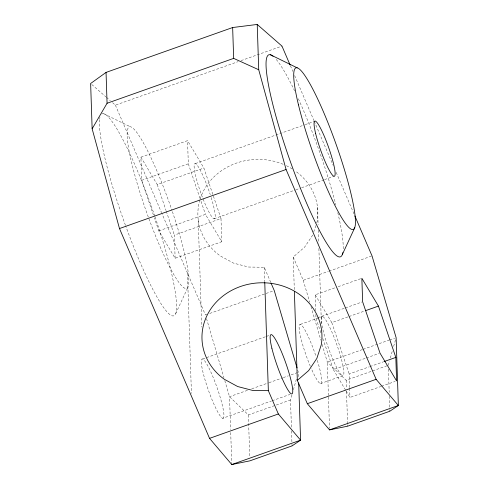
<?xml version="1.0" encoding="UTF-8"?>
<svg xmlns="http://www.w3.org/2000/svg" width="489" height="489" viewBox="0 0 489 489"><rect width="100%" height="100%" fill="white"/><g stroke="black" fill="none" stroke-linecap="round" stroke-linejoin="round"><path stroke-width="0.37" stroke-dasharray="2.44 1.83" d="M291.413 427.08L290.515 399.978L291.957 394.88M293.394 389.776L296.481 378.847M388.297 365.314L389.531 360.943M390.35 358.027L392.41 350.741M393.645 346.371L395.497 339.812M313.755 231.92L315.79 225.667M316.695 222.886L317.147 221.499A60.006 54.114 -1.9 0 0 295.533 171.144M175.704 313.645L188.155 286.792M312.728 235.081L304.568 247.189L293.229 257.006L294.317 289.763M112.58 102.696L115.398 105.153L238.18 61.632M241.053 60.612L281.982 46.1M153.405 214.995L141.676 180.337L140.905 157.183L187.55 140.649L203.889 168.039L213.18 195.472M141.676 180.337L188.32 163.803L187.55 140.649M195.313 163.583L304.482 124.884M305.197 124.628L314.537 121.315M140.905 157.183L157.25 184.573L203.889 168.039M158.784 230.881L205.429 214.347L221.768 241.731L175.123 258.265L158.784 230.881L154.383 217.88M214.005 218.797L295.16 190.032M295.882 189.775L300.906 187.99M301.627 187.739L323.889 179.848M324.61 179.591L333.944 176.278M175.123 258.265L174.359 235.111L220.997 218.577L213.424 196.193M206.884 314.458L205.447 314.965L161.859 213.406M209.75 313.443L273.54 290.827M293.229 257.006L303.229 280.301L328.315 271.413M329.03 271.157L371.316 256.169M315.741 310.741L315.209 294.818L335.301 287.691M338.174 286.676L361.139 278.534M320.888 332.783L315.992 318.327L344.696 308.149M345.411 307.899L361.915 302.043M202.611 359.024L265.686 336.664M266.401 336.414L269.268 335.393M300.393 324.36L322.557 316.505M315.209 294.818L331.805 322.624L348.309 316.774M349.024 316.517L364.097 311.175M247.446 390.332L229.53 396.683L230.619 429.47M251.743 388.804L268.229 382.96M268.95 382.71L282.563 377.881M283.284 377.624L288.302 375.845M291.169 374.831L297.618 372.545M362.428 349.568L327.306 362.019L328.443 396.334M363.144 349.317L388.944 340.167M389.66 339.916L394.678 338.137M322.844 338.565L333.364 369.647L365.656 358.199M366.371 357.942L379.287 353.364M222.672 418.284A31.43 4.511 70.5 0 0 212.195 375.081A31.43 4.511 70.5 0 0 203.063 372.6A31.43 4.511 70.5 0 0 222.672 418.284L271.407 401.004M272.128 400.754L290.044 394.397M320.454 383.62L342.612 375.766A31.43 4.511 70.5 0 0 332.135 332.563A31.43 4.511 70.5 0 0 323.003 330.081A31.43 4.511 70.5 0 0 342.612 375.766M349.629 387.594L349.177 373.944L369.268 366.823M369.984 366.567L383.62 361.732M224.799 380.631L229.53 396.683L248.363 414.923L290.515 399.978M322.147 344.507L327.306 362.019L346.145 380.259L387.581 365.57M346.096 390.986L349.953 397.453L380.809 386.518M381.53 386.261L395.161 381.426M270.729 282.355L264.256 267.275L248.595 267.031L233.571 263.143L220.197 255.863A60.006 54.114 -1.9 0 1 199.964 199.677M103.833 113.803L130.661 126.92M91.761 84.487L105.832 96.791M106.394 97.28L110.331 100.728M333.364 369.647L345.711 390.338M290.411 65.752L292.819 71.363M294.629 75.575L313.907 120.483M314.207 121.186L333.18 165.392M336.194 172.409L353.963 213.809M115.398 105.153L161.559 212.709M331.805 322.624L349.177 373.944M188.32 163.803L200.05 198.461M201.028 201.346L205.429 214.347M157.25 184.573L166.046 210.563M166.291 211.285L174.359 235.111M303.229 280.301L309.678 302.19M310.967 306.566L320.857 340.13M297.691 370.1L298.333 372.288L298.51 377.63M206.523 318.614L223.938 377.71M388.419 369.079L389.195 392.416M389.317 396.182L389.745 408.975M389.77 409.727L389.819 411.237M349.653 388.352L349.953 397.453M346.145 380.259L346.42 388.541M346.518 391.548L347.593 423.92M347.618 424.672L347.667 426.176M328.467 397.099L329.507 428.364M317.526 207.373L318.107 224.891M318.284 230.221L318.712 243.174M318.889 248.504L321.365 323.15M315.863 314.537L315.992 318.327M291.542 430.84L291.964 443.639M291.988 444.391L292.043 445.895M264.256 267.275L264.738 281.75M248.363 414.923L249.763 457.074M230.716 432.52L231.78 464.55M220.997 218.577L221.768 241.731M198.21 219.634L201.768 327.037M187.44 273.003L191.431 393.358M200.184 198.956A60.006 54.114 -1.9 0 1 283.577 164.445M286.377 165.71A60.006 54.114 -1.9 0 1 292.41 169.041M317.282 360.326A31.43 4.511 70.5 0 1 321.273 383.352A31.43 4.511 70.5 0 1 311.163 368.248M310.338 366.304A31.43 4.511 70.5 0 1 299.433 324.861A31.43 4.511 70.5 0 1 315.692 355.424M211.193 197.544A29.291 4.205 70.5 0 1 214.304 218.827A29.291 4.205 70.5 0 1 202.874 198.442M202.336 197.049A29.291 4.205 70.5 0 1 194.903 163.577A29.291 4.205 70.5 0 1 210.288 194.683M276.236 59.456A107.152 15.379 70.5 0 1 294.653 90.905M298.345 98.784A107.152 15.379 70.5 0 1 335.845 204.812M337.795 212.697A107.152 15.379 70.5 0 1 343.131 250.295M155.044 216.914A107.152 15.379 70.5 0 1 173.736 315.839A107.152 15.379 70.5 0 1 125.679 225.924M125.422 225.233A107.152 15.379 70.5 0 1 99.56 119.622M99.664 118.76A107.152 15.379 70.5 0 1 99.958 117.238M101.779 114.029A107.152 15.379 70.5 0 1 154.805 216.217M172.391 211.633A85.722 12.304 70.5 0 1 174.671 276.004A85.722 12.304 70.5 0 1 127.158 136.223A85.722 12.304 70.5 0 1 171.914 210.227"/><path stroke-width="0.73" d="M342.288 254.592L354.739 227.74M298.687 382.966L300.582 440.161L292.043 445.895L249.885 460.84L231.78 464.55L209.543 438.364L119.487 228.552L92.14 128.809L107.067 103.258L106.046 72.409L232.648 27.531L257.22 24.45L281.982 46.1L290.111 65.049M354.867 215.918L372.031 255.912L396.114 337.63L398.364 405.497L389.819 411.237L347.667 426.176L329.555 429.886L307.324 403.7L297.324 380.405L308.663 370.589L316.823 358.48L321.242 344.898A60.006 54.114 -1.9 0 0 240.343 286.548A60.006 54.114 -1.9 0 0 224.292 379.262L237.666 386.536L252.691 390.43L268.351 390.674L278.351 413.975L300.582 440.161L231.78 464.55M106.046 72.409L90.636 83.503L92.14 128.809M107.067 103.258L233.669 58.38L258.724 69.756L286.071 169.5L376.127 379.311L398.364 405.497L329.555 429.886M119.487 228.552L286.071 169.5M365.527 310.668L378.449 306.09L395.821 357.41L396.597 380.919L380.008 353.113L362.636 301.792L361.854 278.284L378.449 306.09M384.336 361.481L395.821 357.41M209.543 438.364L278.351 413.975M307.324 403.7L376.127 379.311M270.417 54.75L297.245 67.867M271.022 283.039L274.256 290.576L297.043 367.911M294.366 291.285L297.324 380.405M257.22 24.45L258.724 69.756M264.763 282.514L268.351 390.674M232.648 27.531L233.669 58.38M342.838 252.605A107.152 15.379 70.5 0 1 290.313 161.462A107.152 15.379 70.5 0 1 273.058 56.253M271.872 348.205A31.43 4.511 70.5 0 0 291.481 393.889A31.43 4.511 70.5 0 0 280.998 350.686A31.43 4.511 70.5 0 0 271.872 348.205M315.674 133.711A29.291 4.205 70.5 0 0 333.944 176.278A29.291 4.205 70.5 0 0 324.183 136.021A29.291 4.205 70.5 0 0 315.674 133.711M298.473 104.884A85.722 12.304 70.5 0 0 351.952 229.482A85.722 12.304 70.5 0 0 323.37 111.651A85.722 12.304 70.5 0 0 298.473 104.884"/></g></svg>
